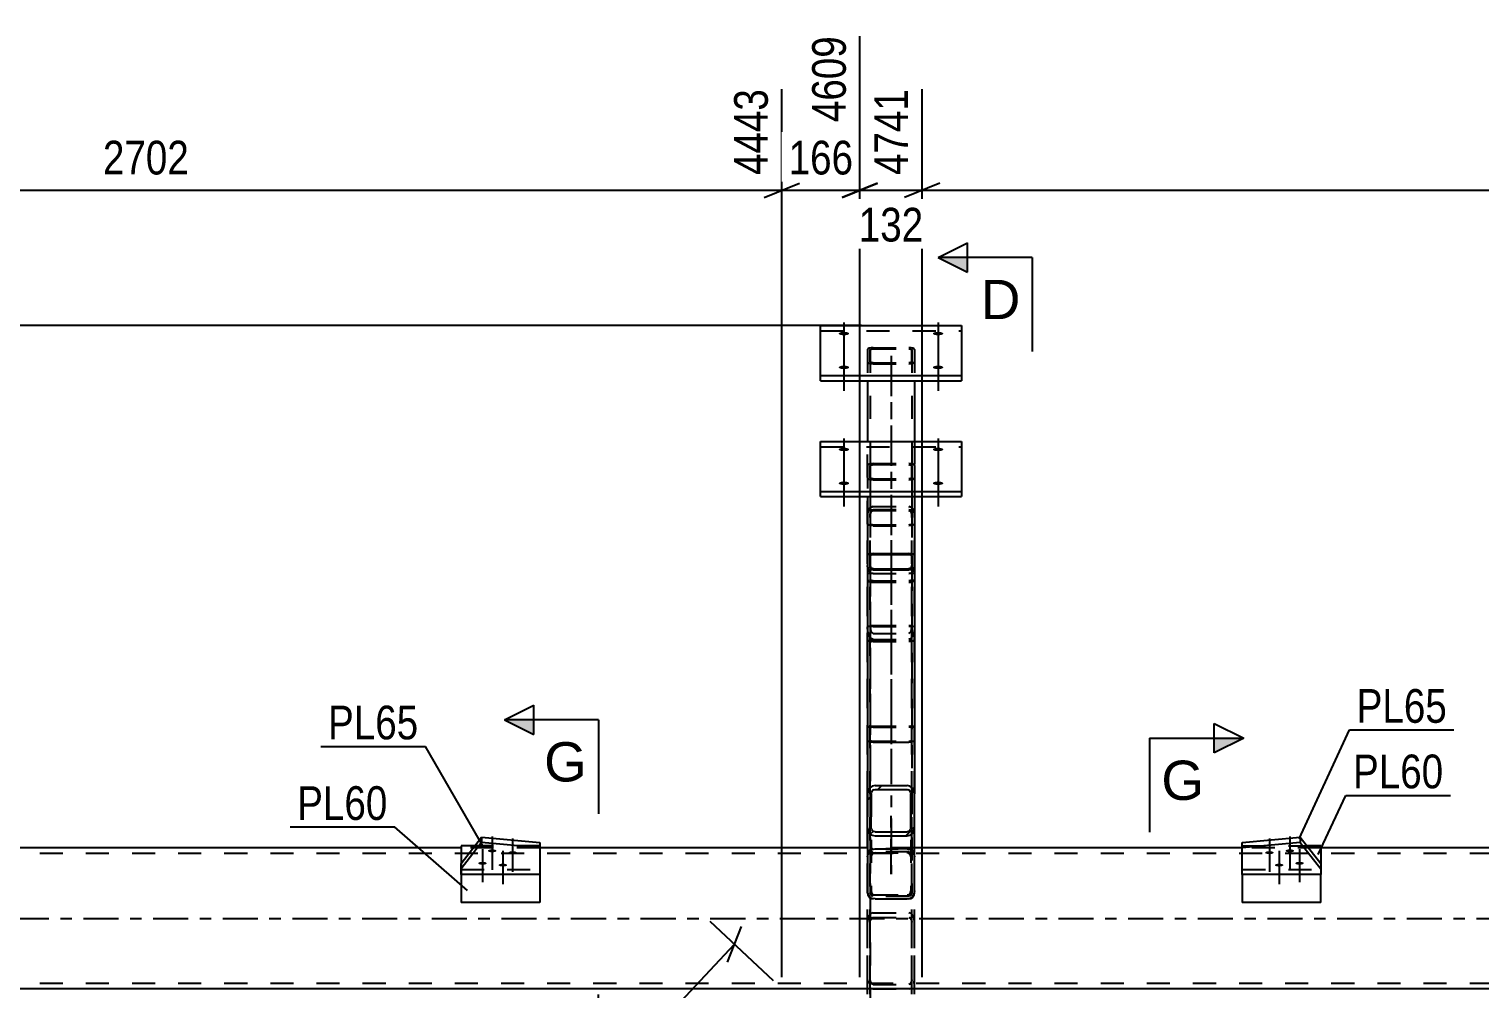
# Model space of a CAD drawing. Header units: millimetres. Extents: x -141 to 1048, y -561 to 280.
# Drawn here: x 113.7 to 237, y -6 to 75.6 of the extents above; entities that cross this region are included whole.
import ezdxf

# ---------------------------------------------------------------- set-up
doc = ezdxf.new("R2010")
doc.units = ezdxf.units.MM
doc.linetypes.add('DXK_LINE_DOT2', pattern=[3.9198, 1.9599, -1.9599])
doc.linetypes.add('DXK_LINE_DOT3', pattern=[5.9187, 2.979, -0.9799, 0.9799, -0.9799])
doc.styles.add('Arial', font='ARIAL.TTF', dxfattribs={"height": 0.2})
doc.styles.add('Arial Narrow', font='ARIALN.TTF', dxfattribs={"height": 0.2})

# ---------------------------------------------------------------- blocks, each defined once
blk = doc.blocks.new('Part-389626618-6468 - 6323')
at = {"color": 7, "linetype": 'DXK_LINE_DOT2'}
for p, q in [((216.85, 3.72), (216.85, 6.16)), ((216.85, 6.16), (222.37, 6.16)), ((223.53, 4.67), (223.53, 3.72))]:
    blk.add_line(p, q, dxfattribs=at)
at = {"color": 2, "linetype": 'Continuous'}
for p, q in [((223.53, 6.16), (222.37, 6.16)), ((223.53, 6.16), (223.53, 4.67)), ((216.85, 3.72), (216.85, 1.36)), ((223.53, 1.36), (223.53, 3.72)), ((223.53, 1.36), (216.85, 1.36))]:
    blk.add_line(p, q, dxfattribs=at)
blk = doc.blocks.new('Part-389626618-6398 - 6323')
at = {"linetype": 'Continuous'}
h = blk.add_hatch(dxfattribs=at)
h.set_pattern_fill('', scale=0.7, style=0, pattern_type=0)
h.set_pattern_definition([(45, (188.9506, 10.8653), (-1.5715, 1.5715), [])])
h.paths.add_polyline_path([(189, 10.6), (188.95, 10.87), (188.81, 11.09), (188.6, 11.23), (188.36, 11.29), (185.64, 11.29), (185.39, 11.23), (185.19, 11.09), (185.05, 10.87), (185, 10.6), (185, 7.71), (185.05, 7.45), (185.19, 7.23), (185.39, 7.08), (185.64, 7.03), (188.36, 7.03), (188.6, 7.08), (188.81, 7.23), (188.95, 7.45), (189, 7.71)])
h.paths.add_polyline_path([(188.65, 7.58), (188.59, 7.47), (188.48, 7.4), (188.36, 7.37), (185.64, 7.37), (185.52, 7.4), (185.41, 7.47), (185.34, 7.58), (185.32, 7.71), (185.32, 10.6), (185.34, 10.74), (185.41, 10.85), (185.52, 10.92), (185.64, 10.95), (188.36, 10.95), (188.48, 10.92), (188.59, 10.85), (188.65, 10.74), (188.68, 10.6), (188.68, 7.71)])
at = {"color": 2, "linetype": 'Continuous'}
for p, q in [((185.64, 11.29), (185.39, 11.23)), ((185.64, 11.29), (188.36, 11.29)), ((188.6, 11.23), (188.36, 11.29)), ((185.05, 10.87), (185, 10.6)), ((185, 7.71), (185, 10.6)), ((185.32, 10.6), (185.34, 10.74)), ((185.32, 7.71), (185.32, 10.6)), ((185.52, 10.92), (185.64, 10.95)), ((185.64, 10.95), (188.36, 10.95)), ((188.36, 10.95), (188.48, 10.92)), ((188.65, 10.74), (188.68, 10.6)), ((188.68, 7.71), (188.68, 10.6)), ((189, 10.6), (188.95, 10.87)), ((189, 7.71), (189, 10.6)), ((185, 7.71), (185, 2.33)), ((185, 7.71), (185.05, 7.45)), ((185.34, 7.58), (185.32, 7.71)), ((188.68, 7.71), (188.65, 7.58)), ((188.95, 7.45), (189, 7.71)), ((189, 2.33), (189, 7.71)), ((185.39, 7.08), (185.64, 7.03)), ((185.64, 7.37), (185.52, 7.4)), ((185.64, 7.37), (188.36, 7.37)), ((185.64, 7.03), (188.36, 7.03)), ((188.48, 7.4), (188.36, 7.37)), ((188.36, 7.03), (188.6, 7.08)), ((185.05, 2.07), (185, 2.33)), ((185.64, 1.65), (185.39, 1.7)), ((185.64, 1.65), (188.36, 1.65)), ((188.6, 1.7), (188.36, 1.65)), ((189, 2.33), (188.95, 2.07))]:
    blk.add_line(p, q, dxfattribs=at)
at = {"color": 7, "linetype": 'DXK_LINE_DOT2'}
for p, q in [((185, 10.6), (185, 7.71)), ((185.32, 10.6), (185.32, 2.33)), ((188.68, 10.6), (188.68, 2.33)), ((189, 7.71), (189, 10.6)), ((185, 5.22), (185.05, 5.48)), ((185.34, 5.35), (185.32, 5.22)), ((185.39, 5.85), (185.64, 5.9)), ((185.64, 5.56), (185.52, 5.54)), ((185.64, 5.9), (188.36, 5.9)), ((185.64, 5.56), (188.36, 5.56)), ((188.36, 5.9), (188.6, 5.85)), ((188.48, 5.54), (188.36, 5.56)), ((188.68, 5.22), (188.65, 5.35)), ((188.95, 5.48), (189, 5.22)), ((185.32, 2.33), (185.34, 2.2)), ((185.52, 2.01), (185.64, 1.99)), ((185.64, 1.99), (188.36, 1.99)), ((188.36, 1.99), (188.48, 2.01)), ((188.65, 2.2), (188.68, 2.33))]:
    blk.add_line(p, q, dxfattribs=at)
at = {"color": 7, "linetype": 'DXK_LINE_DOT3'}
blk.add_line((187, 3.77), (187, 9.16), dxfattribs=at)
at = {"color": 2, "linetype": 'Continuous'}
for centre, radius, start, end in [((185.67, 10.63), 0.662, 114.32, 159.2417), ((188.33, 10.63), 0.662, 20.7583, 65.68), ((185.65, 10.62), 0.331, 114.32, 159.2417), ((188.35, 10.62), 0.331, 20.7583, 65.68), ((185.67, 7.68), 0.662, 200.7583, 245.68), ((185.65, 7.7), 0.331, 200.7583, 245.68), ((188.35, 7.7), 0.331, 294.32, 339.2417), ((188.33, 7.68), 0.662, 294.32, 339.2417), ((185.67, 2.3), 0.662, 200.7583, 245.68), ((188.33, 2.3), 0.662, 294.32, 339.2417)]:
    blk.add_arc(centre, radius, start, end, dxfattribs=at)
at = {"color": 7, "linetype": 'DXK_LINE_DOT2'}
for centre, radius, start, end in [((185.67, 5.25), 0.662, 114.32, 159.2417), ((185.65, 5.23), 0.331, 114.32, 159.2417), ((188.35, 5.23), 0.331, 20.7583, 65.68), ((188.33, 5.25), 0.662, 20.7583, 65.68), ((185.65, 2.31), 0.331, 200.7583, 245.68), ((188.35, 2.31), 0.331, 294.32, 339.2417)]:
    blk.add_arc(centre, radius, start, end, dxfattribs=at)
blk = doc.blocks.new('Bolt-389626618-49753 - 6323')
at = {"linetype": 'Continuous'}
for points in [[(183, 39.71), (182.91, 39.72), (182.82, 39.73), (182.74, 39.74), (182.67, 39.76), (182.62, 39.79), (182.58, 39.82), (182.56, 39.85), (182.56, 39.88), (182.58, 39.91), (182.62, 39.94), (182.67, 39.96), (182.74, 39.98), (182.82, 40), (182.91, 40.01), (183, 40.01), (183.09, 40.01), (183.18, 40), (183.26, 39.98), (183.33, 39.96), (183.38, 39.94), (183.42, 39.91), (183.44, 39.88), (183.44, 39.85), (183.42, 39.82), (183.38, 39.79), (183.33, 39.76), (183.26, 39.74), (183.18, 39.73), (183.09, 39.72)], [(183, 36.84), (182.91, 36.84), (182.82, 36.85), (182.74, 36.87), (182.67, 36.89), (182.62, 36.91), (182.58, 36.94), (182.56, 36.97), (182.56, 37), (182.58, 37.04), (182.62, 37.06), (182.67, 37.09), (182.74, 37.11), (182.82, 37.13), (182.91, 37.14), (183, 37.14), (183.09, 37.14), (183.18, 37.13), (183.26, 37.11), (183.33, 37.09), (183.38, 37.06), (183.42, 37.04), (183.44, 37), (183.44, 36.97), (183.42, 36.94), (183.38, 36.91), (183.33, 36.89), (183.26, 36.87), (183.18, 36.85), (183.09, 36.84)]]:
    blk.add_hatch(color=1, dxfattribs=at).paths.add_polyline_path(points)
at = {"color": 1, "linetype": 'Continuous'}
for p, q in [((183, 40.8), (183, 37.87)), ((183, 37.93), (183, 35))]:
    blk.add_line(p, q, dxfattribs=at)
blk = doc.blocks.new('Part-389626618-6458 - 6323')
at = {"color": 7, "linetype": 'DXK_LINE_DOT2'}
for p, q in [((185, 34.33), (185.04, 34.6)), ((185.04, 34.6), (185.14, 34.82)), ((185.14, 34.82), (185.3, 34.97)), ((185.31, 34.58), (185.26, 34.47)), ((185.3, 34.97), (185.48, 35.02)), ((185.39, 34.65), (185.31, 34.58)), ((185.48, 34.68), (185.39, 34.65)), ((185.48, 35.02), (188.52, 35.02)), ((185.48, 34.68), (188.52, 34.68)), ((188.52, 35.02), (188.7, 34.97)), ((188.61, 34.65), (188.52, 34.68)), ((188.69, 34.58), (188.61, 34.65)), ((188.74, 34.47), (188.69, 34.58)), ((188.7, 34.97), (188.86, 34.82)), ((188.86, 34.82), (188.96, 34.6)), ((188.96, 34.6), (189, 34.33)), ((185, 34.33), (185, 15.15)), ((185.26, 34.47), (185.24, 34.33)), ((185.24, 34.33), (185.24, 2.16)), ((188.76, 34.33), (188.74, 34.47)), ((188.76, 34.33), (188.76, 2.16)), ((189, 34.33), (189, 15.15)), ((185.04, 29.73), (185, 29.99)), ((185.14, 29.51), (185.04, 29.73)), ((185.24, 29.99), (185.26, 29.86)), ((185.26, 29.86), (185.31, 29.75)), ((185.31, 29.75), (185.39, 29.68)), ((185.39, 29.68), (185.48, 29.65)), ((185.48, 29.65), (188.52, 29.65)), ((188.52, 29.65), (188.61, 29.68)), ((188.61, 29.68), (188.69, 29.75)), ((188.69, 29.75), (188.74, 29.86)), ((188.74, 29.86), (188.76, 29.99)), ((188.96, 29.73), (188.86, 29.51)), ((189, 29.99), (188.96, 29.73)), ((185.3, 29.36), (185.14, 29.51)), ((185.48, 29.31), (185.3, 29.36)), ((185.48, 29.31), (188.52, 29.31)), ((188.7, 29.36), (188.52, 29.31)), ((188.86, 29.51), (188.7, 29.36)), ((185, 10.6), (185, 2.16)), ((189, 2.16), (189, 10.6)), ((185.04, 5.59), (185, 5.39)), ((185.24, 5.39), (185.26, 5.49)), ((185.26, 5.49), (185.31, 5.57)), ((185.41, 5.89), (185.3, 5.86)), ((185.31, 5.57), (185.39, 5.63)), ((185.39, 5.63), (185.48, 5.65)), ((185.48, 5.9), (185.41, 5.89)), ((188.52, 5.9), (185.48, 5.9)), ((188.52, 5.65), (185.48, 5.65)), ((188.65, 5.87), (188.52, 5.9)), ((188.52, 5.65), (188.61, 5.63)), ((188.61, 5.63), (188.69, 5.57)), ((188.7, 5.86), (188.65, 5.87)), ((188.69, 5.57), (188.74, 5.49)), ((188.74, 5.49), (188.76, 5.39)), ((189, 5.39), (188.96, 5.59)), ((185, 2.16), (185.04, 1.96)), ((185.26, 2.06), (185.24, 2.16)), ((185.31, 1.98), (185.26, 2.06)), ((185.3, 1.69), (185.48, 1.65)), ((185.39, 1.92), (185.31, 1.98)), ((185.48, 1.9), (185.39, 1.92)), ((188.52, 1.9), (185.48, 1.9)), ((188.52, 1.65), (185.48, 1.65)), ((188.61, 1.92), (188.52, 1.9)), ((188.52, 1.65), (188.7, 1.69)), ((188.69, 1.98), (188.61, 1.92)), ((188.74, 2.06), (188.69, 1.98)), ((188.76, 2.16), (188.74, 2.06)), ((188.96, 1.96), (189, 2.16))]:
    blk.add_line(p, q, dxfattribs=at)
at = {"color": 7, "linetype": 'DXK_LINE_DOT3'}
blk.add_line((187, 32.16), (187, 3.77), dxfattribs=at)
at = {"color": 2, "linetype": 'Continuous'}
for p, q in [((185, 15.15), (185, 10.6)), ((189, 15.15), (189, 10.6))]:
    blk.add_line(p, q, dxfattribs=at)
at = {"color": 7, "linetype": 'DXK_LINE_DOT2'}
for centre, start, end in [((185.5, 5.41), 114.32, 159.2417), ((188.5, 5.41), 20.7583, 65.6801), ((185.5, 2.14), 200.7583, 245.6801), ((188.5, 2.14), 294.32, 339.2417)]:
    blk.add_arc(centre, 0.496, start, end, dxfattribs=at)
blk = doc.blocks.new('Part-389626618-6474 - 6323')
at = {"color": 7, "linetype": 'DXK_LINE_DOT2'}
for p, q in [((185, -127.17), (185, 29.31)), ((185.24, 29.31), (185, 29.31)), ((185, 28.81), (185.04, 28.71)), ((185.04, 28.71), (185.14, 28.64)), ((185.14, 28.64), (185.3, 28.59)), ((185.24, 29.31), (185.24, -127.17)), ((185.26, 28.76), (185.24, 28.81)), ((185.31, 28.72), (185.26, 28.76)), ((185.3, 28.59), (185.48, 28.57)), ((185.39, 28.7), (185.31, 28.72)), ((185.48, 28.69), (185.39, 28.7)), ((185.48, 28.69), (188.52, 28.69)), ((185.48, 28.57), (188.52, 28.57)), ((188.61, 28.7), (188.52, 28.69)), ((188.52, 28.57), (188.7, 28.59)), ((188.69, 28.72), (188.61, 28.7)), ((188.74, 28.76), (188.69, 28.72)), ((188.7, 28.59), (188.86, 28.64)), ((188.76, 28.81), (188.74, 28.76)), ((188.76, -127.17), (188.76, 29.31)), ((189, 29.31), (188.76, 29.31)), ((188.86, 28.64), (188.96, 28.71)), ((188.96, 28.71), (189, 28.81)), ((189, -127.17), (189, 29.31)), ((185.04, 24.36), (185, 24.77)), ((185.24, 24.77), (185.26, 24.56)), ((188.74, 24.56), (188.76, 24.77)), ((189, 24.77), (188.96, 24.36)), ((185.48, 23.7), (185.3, 23.78)), ((185.39, 24.27), (185.48, 24.23)), ((185.48, 24.23), (188.52, 24.23)), ((185.48, 23.7), (188.52, 23.7)), ((188.52, 24.23), (188.61, 24.27)), ((188.7, 23.78), (188.52, 23.7))]:
    blk.add_line(p, q, dxfattribs=at)
for centre, radius, start, end in [((186.11, 24.49), 1.08, 186.941, 221.2628), ((185.79, 24.63), 0.539, 186.941, 221.2628), ((188.21, 24.63), 0.539, 318.7372, 353.0591), ((187.89, 24.49), 1.08, 318.7372, 353.0591)]:
    blk.add_arc(centre, radius, start, end, dxfattribs=at)
blk = doc.blocks.new('Part-389626618-6477 - 6323')
at = {"color": 2, "linetype": 'Continuous'}
for p, q in [((151.62, 6.16), (150.47, 6.16)), ((150.47, 6.16), (150.47, 4.67)), ((150.47, 3.72), (150.47, 1.36)), ((157.15, 3.72), (157.15, 1.36)), ((157.15, 1.36), (150.47, 1.36))]:
    blk.add_line(p, q, dxfattribs=at)
at = {"color": 7, "linetype": 'DXK_LINE_DOT2'}
for p, q in [((157.15, 6.16), (151.62, 6.16)), ((157.15, 6.16), (157.15, 3.72)), ((150.47, 4.67), (150.47, 3.72))]:
    blk.add_line(p, q, dxfattribs=at)
blk = doc.blocks.new('Part-389626618-6505 - 6323')
at = {"color": 2, "linetype": 'Continuous'}
for p, q in [((150.47, 6), (0, 6)), ((185, 6), (157.15, 6)), ((216.85, 6), (189, 6)), ((390.47, 6), (223.53, 6)), ((429.4, -6), (0, -6))]:
    blk.add_line(p, q, dxfattribs=at)
at = {"color": 7, "linetype": 'DXK_LINE_DOT2'}
for p, q in [((555.64, 5.52), (0, 5.52)), ((157.15, 6), (150.47, 6)), ((189, 6), (185, 6)), ((223.53, 6), (216.85, 6)), ((555.64, -5.52), (0, -5.52))]:
    blk.add_line(p, q, dxfattribs=at)
at = {"color": 7, "linetype": 'DXK_LINE_DOT3'}
blk.add_line((0, 0), (555.64, 0), dxfattribs=at)
blk = doc.blocks.new('Part-389626618-6523 - 6323')
at = {"color": 2, "linetype": 'Continuous'}
for p, q in [((150.47, 4.67), (152.21, 6.91)), ((152.21, 6.46), (150.47, 4.21)), ((152.21, 6.91), (157.15, 6.46)), ((152.21, 6.91), (152.21, 6.46)), ((157.15, 6.01), (152.21, 6.46)), ((157.15, 6.46), (157.15, 3.72)), ((150.47, 3.72), (150.47, 4.67)), ((157.15, 3.72), (150.47, 3.72))]:
    blk.add_line(p, q, dxfattribs=at)
at = {"color": 7, "linetype": 'DXK_LINE_DOT2'}
blk.add_line((150.47, 4.17), (157.15, 4.17), dxfattribs=at)
blk = doc.blocks.new('Part-389626618-6530 - 6323')
at = {"color": 2, "linetype": 'Continuous'}
for p, q in [((216.85, 6.46), (221.78, 6.91)), ((216.85, 3.72), (216.85, 6.46)), ((221.78, 6.46), (216.85, 6.01)), ((221.78, 6.91), (223.53, 4.67)), ((221.78, 6.91), (221.78, 6.46)), ((221.78, 6.46), (223.53, 4.21)), ((223.53, 3.72), (216.85, 3.72)), ((223.53, 4.67), (223.53, 3.72))]:
    blk.add_line(p, q, dxfattribs=at)
at = {"color": 7, "linetype": 'DXK_LINE_DOT2'}
blk.add_line((216.85, 4.17), (223.53, 4.17), dxfattribs=at)
blk = doc.blocks.new('Part-389626618-49750 - 6323')
at = {"color": 2, "linetype": 'Continuous'}
for p, q in [((185.04, 30.91), (185, 30.84)), ((185, 30.84), (185, 29.81)), ((185.14, 30.96), (185.04, 30.91)), ((185.3, 31), (185.14, 30.96)), ((185.24, 30.84), (185.26, 30.88)), ((185.24, 29.81), (185.24, 30.84)), ((185.26, 30.88), (185.31, 30.9)), ((185.48, 31.01), (185.3, 31)), ((185.31, 30.9), (185.39, 30.92)), ((185.39, 30.92), (185.48, 30.93)), ((185.48, 31.01), (188.52, 31.01)), ((185.48, 30.93), (188.52, 30.93)), ((188.7, 31), (188.52, 31.01)), ((188.52, 30.93), (188.61, 30.92)), ((188.61, 30.92), (188.69, 30.9)), ((188.69, 30.9), (188.74, 30.88)), ((188.86, 30.96), (188.7, 31)), ((188.74, 30.88), (188.76, 30.84)), ((188.76, 30.84), (188.76, 29.81)), ((188.96, 30.91), (188.86, 30.96)), ((189, 30.84), (188.96, 30.91)), ((189, 29.81), (189, 30.84)), ((185, 29.81), (185, 15.15)), ((185, 29.81), (185.04, 29.74)), ((185.04, 29.74), (185.14, 29.69)), ((185.14, 29.69), (185.3, 29.66)), ((185.26, 29.78), (185.24, 29.81)), ((185.31, 29.75), (185.26, 29.78)), ((185.3, 29.66), (185.48, 29.64)), ((185.39, 29.73), (185.31, 29.75)), ((185.48, 29.72), (185.39, 29.73)), ((185.48, 29.72), (188.52, 29.72)), ((185.48, 29.64), (188.52, 29.64)), ((188.61, 29.73), (188.52, 29.72)), ((188.52, 29.64), (188.7, 29.66)), ((188.69, 29.75), (188.61, 29.73)), ((188.74, 29.78), (188.69, 29.75)), ((188.7, 29.66), (188.86, 29.69)), ((188.76, 29.81), (188.74, 29.78)), ((188.86, 29.69), (188.96, 29.74)), ((188.96, 29.74), (189, 29.81)), ((189, 29.81), (189, 15.15)), ((185.04, 15.08), (185, 15.15)), ((185.14, 15.03), (185.04, 15.08)), ((185.3, 14.99), (185.14, 15.03)), ((185.48, 14.98), (185.3, 14.99)), ((185.48, 14.98), (188.52, 14.98)), ((188.7, 14.99), (188.52, 14.98)), ((188.86, 15.03), (188.7, 14.99)), ((188.96, 15.08), (188.86, 15.03)), ((189, 15.15), (188.96, 15.08))]:
    blk.add_line(p, q, dxfattribs=at)
at = {"color": 7, "linetype": 'DXK_LINE_DOT2'}
for p, q in [((185.24, 30.84), (185.24, 15.15)), ((189, 30.84), (189, 29.81)), ((188.76, 29.81), (188.76, 15.15)), ((185, 16.18), (185.04, 16.25)), ((185.04, 16.25), (185.14, 16.3)), ((185.14, 16.3), (185.3, 16.34)), ((185.26, 16.22), (185.24, 16.18)), ((185.31, 16.24), (185.26, 16.22)), ((185.3, 16.34), (185.48, 16.35)), ((185.39, 16.26), (185.31, 16.24)), ((185.48, 16.27), (185.39, 16.26)), ((185.48, 16.35), (188.52, 16.35)), ((185.48, 16.27), (188.52, 16.27)), ((188.52, 16.35), (188.7, 16.34)), ((188.61, 16.26), (188.52, 16.27)), ((188.69, 16.24), (188.61, 16.26)), ((188.74, 16.22), (188.69, 16.24)), ((188.7, 16.34), (188.86, 16.3)), ((188.76, 16.18), (188.74, 16.22)), ((188.86, 16.3), (188.96, 16.25)), ((188.96, 16.25), (189, 16.18)), ((185.24, 15.15), (185.26, 15.11)), ((185.26, 15.11), (185.31, 15.09)), ((185.31, 15.09), (185.39, 15.07)), ((185.39, 15.07), (185.48, 15.06)), ((185.48, 15.06), (188.52, 15.06)), ((188.52, 15.06), (188.61, 15.07)), ((188.61, 15.07), (188.69, 15.09)), ((188.69, 15.09), (188.74, 15.11)), ((188.74, 15.11), (188.76, 15.15))]:
    blk.add_line(p, q, dxfattribs=at)
blk = doc.blocks.new('Bolt-389626618-49757 - 6323')
at = {"linetype": 'Continuous'}
for points in [[(183, 49.56), (182.91, 49.57), (182.82, 49.58), (182.74, 49.59), (182.67, 49.61), (182.62, 49.64), (182.58, 49.67), (182.56, 49.7), (182.56, 49.73), (182.58, 49.76), (182.62, 49.79), (182.67, 49.81), (182.74, 49.83), (182.82, 49.85), (182.91, 49.86), (183, 49.86), (183.09, 49.86), (183.18, 49.85), (183.26, 49.83), (183.33, 49.81), (183.38, 49.79), (183.42, 49.76), (183.44, 49.73), (183.44, 49.7), (183.42, 49.67), (183.38, 49.64), (183.33, 49.61), (183.26, 49.59), (183.18, 49.58), (183.09, 49.57)], [(183, 46.69), (182.91, 46.69), (182.82, 46.7), (182.74, 46.72), (182.67, 46.74), (182.62, 46.76), (182.58, 46.79), (182.56, 46.82), (182.56, 46.86), (182.58, 46.89), (182.62, 46.91), (182.67, 46.94), (182.74, 46.96), (182.82, 46.98), (182.91, 46.99), (183, 46.99), (183.09, 46.99), (183.18, 46.98), (183.26, 46.96), (183.33, 46.94), (183.38, 46.91), (183.42, 46.89), (183.44, 46.86), (183.44, 46.82), (183.42, 46.79), (183.38, 46.76), (183.33, 46.74), (183.26, 46.72), (183.18, 46.7), (183.09, 46.69)]]:
    blk.add_hatch(color=1, dxfattribs=at).paths.add_polyline_path(points)
at = {"color": 1, "linetype": 'Continuous'}
for p, q in [((183, 50.65), (183, 47.72)), ((183, 47.78), (183, 44.85))]:
    blk.add_line(p, q, dxfattribs=at)
blk = doc.blocks.new('Bolt-389626618-6567 - 6323')
at = {"linetype": 'Continuous'}
for points in [[(219.15, 5.71), (219.23, 5.71), (219.3, 5.7), (219.37, 5.69), (219.42, 5.67), (219.47, 5.65), (219.5, 5.62), (219.51, 5.6), (219.51, 5.57), (219.5, 5.55), (219.47, 5.52), (219.42, 5.5), (219.37, 5.49), (219.3, 5.47), (219.23, 5.47), (219.15, 5.46), (219.08, 5.47), (219.01, 5.47), (218.94, 5.49), (218.89, 5.5), (218.84, 5.52), (218.81, 5.55), (218.8, 5.57), (218.8, 5.6), (218.81, 5.62), (218.84, 5.65), (218.89, 5.67), (218.94, 5.69), (219.01, 5.7), (219.08, 5.71)], [(220.89, 5.87), (220.97, 5.86), (221.04, 5.86), (221.11, 5.84), (221.16, 5.83), (221.21, 5.81), (221.24, 5.78), (221.25, 5.76), (221.25, 5.73), (221.24, 5.71), (221.21, 5.68), (221.16, 5.66), (221.11, 5.64), (221.04, 5.63), (220.97, 5.62), (220.89, 5.62), (220.82, 5.62), (220.75, 5.63), (220.68, 5.64), (220.63, 5.66), (220.58, 5.68), (220.55, 5.71), (220.54, 5.73), (220.54, 5.76), (220.55, 5.78), (220.58, 5.81), (220.63, 5.83), (220.68, 5.84), (220.75, 5.86), (220.82, 5.86)], [(219.98, 4.65), (220.05, 4.65), (220.12, 4.64), (220.19, 4.63), (220.25, 4.61), (220.29, 4.59), (220.32, 4.57), (220.34, 4.54), (220.34, 4.51), (220.32, 4.49), (220.29, 4.47), (220.25, 4.45), (220.19, 4.43), (220.12, 4.42), (220.05, 4.41), (219.98, 4.4), (219.9, 4.41), (219.83, 4.42), (219.77, 4.43), (219.71, 4.45), (219.67, 4.47), (219.64, 4.49), (219.62, 4.51), (219.62, 4.54), (219.64, 4.57), (219.67, 4.59), (219.71, 4.61), (219.77, 4.63), (219.83, 4.64), (219.9, 4.65)], [(221.72, 4.81), (221.79, 4.81), (221.86, 4.8), (221.93, 4.79), (221.98, 4.77), (222.03, 4.75), (222.06, 4.72), (222.08, 4.7), (222.08, 4.67), (222.06, 4.65), (222.03, 4.62), (221.98, 4.6), (221.93, 4.59), (221.86, 4.57), (221.79, 4.57), (221.72, 4.56), (221.64, 4.57), (221.57, 4.57), (221.51, 4.59), (221.45, 4.6), (221.41, 4.62), (221.37, 4.65), (221.36, 4.67), (221.36, 4.7), (221.37, 4.72), (221.41, 4.75), (221.45, 4.77), (221.51, 4.79), (221.57, 4.8), (221.64, 4.81)]]:
    blk.add_hatch(color=1, dxfattribs=at).paths.add_polyline_path(points)
at = {"color": 1, "linetype": 'Continuous'}
for p, q in [((219.15, 6.79), (219.15, 3.97)), ((220.89, 6.95), (220.89, 4.13)), ((219.98, 5.73), (219.98, 2.91)), ((221.72, 5.89), (221.72, 3.07))]:
    blk.add_line(p, q, dxfattribs=at)
blk = doc.blocks.new('Bolt-389626618-6568 - 6323')
at = {"linetype": 'Continuous'}
for points in [[(153.1, 5.87), (153.18, 5.86), (153.25, 5.86), (153.32, 5.84), (153.37, 5.83), (153.42, 5.81), (153.45, 5.78), (153.46, 5.76), (153.46, 5.73), (153.45, 5.71), (153.42, 5.68), (153.37, 5.66), (153.32, 5.64), (153.25, 5.63), (153.18, 5.62), (153.1, 5.62), (153.03, 5.62), (152.96, 5.63), (152.89, 5.64), (152.84, 5.66), (152.79, 5.68), (152.76, 5.71), (152.75, 5.73), (152.75, 5.76), (152.76, 5.78), (152.79, 5.81), (152.84, 5.83), (152.89, 5.84), (152.96, 5.86), (153.03, 5.86)], [(154.84, 5.71), (154.92, 5.71), (154.99, 5.7), (155.06, 5.69), (155.11, 5.67), (155.16, 5.65), (155.19, 5.62), (155.2, 5.6), (155.2, 5.57), (155.19, 5.55), (155.16, 5.52), (155.11, 5.5), (155.06, 5.49), (154.99, 5.47), (154.92, 5.47), (154.84, 5.46), (154.77, 5.47), (154.7, 5.47), (154.63, 5.49), (154.58, 5.5), (154.53, 5.52), (154.5, 5.55), (154.49, 5.57), (154.49, 5.6), (154.5, 5.62), (154.53, 5.65), (154.58, 5.67), (154.63, 5.69), (154.7, 5.7), (154.77, 5.71)], [(152.28, 4.81), (152.36, 4.81), (152.43, 4.8), (152.49, 4.79), (152.55, 4.77), (152.59, 4.75), (152.62, 4.72), (152.64, 4.7), (152.64, 4.67), (152.62, 4.65), (152.59, 4.62), (152.55, 4.6), (152.49, 4.59), (152.43, 4.57), (152.36, 4.57), (152.28, 4.56), (152.21, 4.57), (152.14, 4.57), (152.07, 4.59), (152.01, 4.6), (151.97, 4.62), (151.94, 4.65), (151.92, 4.67), (151.92, 4.7), (151.94, 4.72), (151.97, 4.75), (152.01, 4.77), (152.07, 4.79), (152.14, 4.8), (152.21, 4.81)], [(154.02, 4.65), (154.1, 4.65), (154.17, 4.64), (154.23, 4.63), (154.29, 4.61), (154.33, 4.59), (154.36, 4.57), (154.38, 4.54), (154.38, 4.51), (154.36, 4.49), (154.33, 4.47), (154.29, 4.45), (154.23, 4.43), (154.17, 4.42), (154.1, 4.41), (154.02, 4.4), (153.95, 4.41), (153.87, 4.42), (153.81, 4.43), (153.75, 4.45), (153.71, 4.47), (153.68, 4.49), (153.66, 4.51), (153.66, 4.54), (153.68, 4.57), (153.71, 4.59), (153.75, 4.61), (153.81, 4.63), (153.87, 4.64), (153.95, 4.65)]]:
    blk.add_hatch(color=1, dxfattribs=at).paths.add_polyline_path(points)
at = {"color": 1, "linetype": 'Continuous'}
for p, q in [((153.1, 6.95), (153.1, 4.13)), ((154.84, 6.79), (154.84, 3.97)), ((152.28, 5.89), (152.28, 3.07)), ((154.02, 5.73), (154.02, 2.91))]:
    blk.add_line(p, q, dxfattribs=at)
blk = doc.blocks.new('Part-389626618-49748 - 6323')
at = {"color": 2, "linetype": 'Continuous'}
for p, q in [((181, 45.7), (181, 50.4)), ((181, 50.4), (193, 50.4)), ((193, 50.4), (193, 45.7)), ((181, 46.16), (193, 46.16)), ((181, 45.7), (193, 45.7))]:
    blk.add_line(p, q, dxfattribs=at)
at = {"color": 7, "linetype": 'DXK_LINE_DOT2'}
blk.add_line((181, 49.95), (193, 49.95), dxfattribs=at)
blk = doc.blocks.new('Part-389626618-49744 - 6323')
at = {"color": 2, "linetype": 'Continuous'}
for p, q in [((181, 35.85), (181, 40.55)), ((181, 40.55), (193, 40.55)), ((193, 40.55), (193, 35.85)), ((181, 36.3), (193, 36.3)), ((181, 35.85), (193, 35.85))]:
    blk.add_line(p, q, dxfattribs=at)
at = {"color": 7, "linetype": 'DXK_LINE_DOT2'}
blk.add_line((181, 40.1), (193, 40.1), dxfattribs=at)
blk = doc.blocks.new('Part-389626618-6728 - 6323')
at = {"color": 7, "linetype": 'DXK_LINE_DOT2'}
for p, q in [((185.04, 34.6), (185, 34.33)), ((185.14, 34.82), (185.04, 34.6)), ((185.3, 34.97), (185.14, 34.82)), ((185.26, 34.47), (185.31, 34.58)), ((185.48, 35.02), (185.3, 34.97)), ((185.31, 34.58), (185.39, 34.65)), ((185.39, 34.65), (185.48, 34.68)), ((185.48, 35.02), (188.52, 35.02)), ((185.48, 34.68), (188.52, 34.68)), ((188.7, 34.97), (188.52, 35.02)), ((188.52, 34.68), (188.61, 34.65)), ((188.61, 34.65), (188.69, 34.58)), ((188.69, 34.58), (188.74, 34.47)), ((188.86, 34.82), (188.7, 34.97)), ((188.96, 34.6), (188.86, 34.82)), ((189, 34.33), (188.96, 34.6)), ((185, -103.12), (185, 34.33)), ((185.24, 34.33), (185.26, 34.47)), ((185.24, -103.12), (185.24, 34.33)), ((188.74, 34.47), (188.76, 34.33)), ((188.76, -103.12), (188.76, 34.33)), ((189, -103.12), (189, 34.33)), ((185, 29.99), (185.04, 29.73)), ((185.04, 29.73), (185.14, 29.51)), ((185.26, 29.86), (185.24, 29.99)), ((185.31, 29.75), (185.26, 29.86)), ((185.39, 29.68), (185.31, 29.75)), ((185.48, 29.65), (185.39, 29.68)), ((185.48, 29.65), (188.52, 29.65)), ((188.61, 29.68), (188.52, 29.65)), ((188.69, 29.75), (188.61, 29.68)), ((188.74, 29.86), (188.69, 29.75)), ((188.76, 29.99), (188.74, 29.86)), ((188.86, 29.51), (188.96, 29.73)), ((188.96, 29.73), (189, 29.99)), ((185.14, 29.51), (185.3, 29.36)), ((185.3, 29.36), (185.48, 29.31)), ((185.48, 29.31), (188.52, 29.31)), ((188.52, 29.31), (188.7, 29.36)), ((188.7, 29.36), (188.86, 29.51))]:
    blk.add_line(p, q, dxfattribs=at)
blk = doc.blocks.new('Part-389626618-6754 - 6323')
at = {"color": 7, "linetype": 'DXK_LINE_DOT2'}
for p, q in [((185.48, 0.47), (185.3, 0.41)), ((185.39, 0.05), (185.48, 0.08)), ((185.48, 0.47), (188.52, 0.47)), ((185.48, 0.08), (188.52, 0.08)), ((188.7, 0.41), (188.52, 0.47)), ((188.52, 0.08), (188.61, 0.05)), ((185.04, -0.01), (185, -0.31)), ((185, -49.57), (185, -0.31)), ((185.24, -0.31), (185.26, -0.16)), ((185.24, -49.57), (185.24, -0.31)), ((188.74, -0.16), (188.76, -0.31)), ((188.76, -49.57), (188.76, -0.31)), ((189, -0.31), (188.96, -0.01)), ((189, -49.57), (189, -0.31)), ((185, -5.22), (185.02, -5.41)), ((185.02, -5.41), (185.04, -5.52)), ((185.26, -5.37), (185.24, -5.22)), ((185.3, -5.94), (185.48, -6)), ((185.48, -5.61), (185.39, -5.58)), ((185.48, -5.61), (188.52, -5.61)), ((185.48, -6), (188.52, -6)), ((188.61, -5.58), (188.52, -5.61)), ((188.52, -6), (188.7, -5.94)), ((188.76, -5.22), (188.74, -5.37)), ((188.96, -5.52), (188.98, -5.41)), ((188.98, -5.41), (189, -5.22)), ((185, -46.56), (185.04, -46.38)), ((185.04, -46.38), (185.14, -46.23)), ((185.14, -46.23), (185.3, -46.12)), ((185.26, -46.47), (185.24, -46.56)), ((185.31, -46.39), (185.26, -46.47)), ((185.3, -46.12), (185.48, -46.09)), ((185.39, -46.34), (185.31, -46.39)), ((185.48, -46.32), (185.39, -46.34)), ((185.48, -46.09), (188.52, -46.09)), ((185.48, -46.32), (188.52, -46.32)), ((188.52, -46.09), (188.7, -46.12)), ((188.61, -46.34), (188.52, -46.32)), ((188.69, -46.39), (188.61, -46.34)), ((188.74, -46.47), (188.69, -46.39)), ((188.7, -46.12), (188.86, -46.23)), ((188.76, -46.56), (188.74, -46.47)), ((188.86, -46.23), (188.96, -46.38)), ((188.96, -46.38), (189, -46.56)), ((185.04, -49.75), (185, -49.57)), ((185.14, -49.9), (185.04, -49.75)), ((185.3, -50.01), (185.14, -49.9)), ((185.24, -49.57), (185.26, -49.66)), ((185.26, -49.66), (185.31, -49.73)), ((185.48, -50.04), (185.3, -50.01)), ((185.31, -49.73), (185.39, -49.79)), ((185.39, -49.79), (185.48, -49.8)), ((185.48, -49.8), (188.52, -49.8)), ((185.48, -50.04), (188.52, -50.04)), ((188.52, -49.8), (188.61, -49.79)), ((188.7, -50.01), (188.52, -50.04)), ((188.61, -49.79), (188.69, -49.73)), ((188.69, -49.73), (188.74, -49.66)), ((188.86, -49.9), (188.7, -50.01)), ((188.74, -49.66), (188.76, -49.57)), ((188.96, -49.75), (188.86, -49.9)), ((189, -49.57), (188.96, -49.75))]:
    blk.add_line(p, q, dxfattribs=at)
for centre, radius, start, end in [((185.73, -0.15), 0.711, 127.9408, 168.6048), ((185.61, -0.23), 0.355, 127.9408, 168.6048), ((188.39, -0.23), 0.355, 11.3952, 52.0592), ((188.27, -0.15), 0.711, 11.3952, 52.0592), ((185.61, -5.3), 0.355, 191.3952, 232.0592), ((188.39, -5.3), 0.355, 307.9408, 348.6048)]:
    blk.add_arc(centre, radius, start, end, dxfattribs=at)
blk = doc.blocks.new('Part-389626618-49743 - 6323')
at = {"color": 7, "linetype": 'DXK_LINE_DOT3'}
blk.add_line((187, 47.38), (187, 14.82), dxfattribs=at)
at = {"color": 7, "linetype": 'DXK_LINE_DOT2'}
for p, q in [((185.04, 38.56), (185, 38.5)), ((185, 38.5), (185, 35.85)), ((185, 38.5), (185, 35.85)), ((185.14, 38.61), (185.04, 38.56)), ((185.3, 38.65), (185.14, 38.61)), ((185.24, 38.5), (185.26, 38.53)), ((185.24, 37.46), (185.24, 38.5)), ((185.24, 38.5), (185.24, 23.7)), ((185.26, 38.53), (185.31, 38.55)), ((185.48, 38.66), (185.3, 38.65)), ((185.31, 38.55), (185.39, 38.57)), ((185.39, 38.57), (185.48, 38.58)), ((185.48, 38.66), (188.52, 38.66)), ((185.48, 38.58), (188.52, 38.58)), ((188.7, 38.65), (188.52, 38.66)), ((188.52, 38.58), (188.61, 38.57)), ((188.61, 38.57), (188.69, 38.55)), ((188.69, 38.55), (188.74, 38.53)), ((188.86, 38.61), (188.7, 38.65)), ((188.74, 38.53), (188.76, 38.5)), ((188.76, 37.46), (188.76, 38.5)), ((188.76, 38.5), (188.76, 23.7)), ((188.96, 38.56), (188.86, 38.61)), ((189, 38.5), (188.96, 38.56)), ((189, 38.5), (189, 35.85)), ((189, 38.5), (189, 35.85)), ((185, 37.46), (185.04, 37.4)), ((185.04, 37.4), (185.14, 37.34)), ((185.14, 37.34), (185.3, 37.31)), ((185.26, 37.43), (185.24, 37.46)), ((185.31, 37.4), (185.26, 37.43)), ((185.3, 37.31), (185.48, 37.29)), ((185.39, 37.38), (185.31, 37.4)), ((185.48, 37.38), (185.39, 37.38)), ((185.48, 37.38), (188.52, 37.38)), ((185.48, 37.29), (188.52, 37.29)), ((188.61, 37.38), (188.52, 37.38)), ((188.52, 37.29), (188.7, 37.31)), ((188.69, 37.4), (188.61, 37.38)), ((188.74, 37.43), (188.69, 37.4)), ((188.7, 37.31), (188.86, 37.34)), ((188.76, 37.46), (188.74, 37.43)), ((188.86, 37.34), (188.96, 37.4)), ((188.96, 37.4), (189, 37.46)), ((185, 30.84), (185, 23.7)), ((189, 30.84), (189, 23.7)), ((185, 24.73), (185.04, 24.8)), ((185.04, 24.8), (185.14, 24.85)), ((185.14, 24.85), (185.3, 24.89)), ((185.26, 24.77), (185.24, 24.73)), ((185.31, 24.79), (185.26, 24.77)), ((185.3, 24.89), (185.48, 24.9)), ((185.39, 24.81), (185.31, 24.79)), ((185.48, 24.82), (185.39, 24.81)), ((185.48, 24.9), (188.52, 24.9)), ((185.48, 24.82), (188.52, 24.82)), ((188.52, 24.9), (188.7, 24.89)), ((188.61, 24.81), (188.52, 24.82)), ((188.69, 24.79), (188.61, 24.81)), ((188.74, 24.77), (188.69, 24.79)), ((188.7, 24.89), (188.86, 24.85)), ((188.76, 24.73), (188.74, 24.77)), ((188.86, 24.85), (188.96, 24.8)), ((188.96, 24.8), (189, 24.73)), ((185.04, 23.63), (185, 23.7)), ((185.14, 23.58), (185.04, 23.63)), ((185.3, 23.55), (185.14, 23.58)), ((185.24, 23.7), (185.26, 23.67)), ((185.26, 23.67), (185.31, 23.64)), ((185.48, 23.53), (185.3, 23.55)), ((185.31, 23.64), (185.39, 23.62)), ((185.39, 23.62), (185.48, 23.61)), ((185.48, 23.61), (188.52, 23.61)), ((185.48, 23.53), (188.52, 23.53)), ((188.52, 23.61), (188.61, 23.62)), ((188.7, 23.55), (188.52, 23.53)), ((188.61, 23.62), (188.69, 23.64)), ((188.69, 23.64), (188.74, 23.67)), ((188.86, 23.58), (188.7, 23.55)), ((188.74, 23.67), (188.76, 23.7)), ((188.96, 23.63), (188.86, 23.58)), ((189, 23.7), (188.96, 23.63))]:
    blk.add_line(p, q, dxfattribs=at)
at = {"color": 2, "linetype": 'Continuous'}
for p, q in [((185, 35.85), (185, 30.84)), ((189, 35.85), (189, 30.84))]:
    blk.add_line(p, q, dxfattribs=at)
blk = doc.blocks.new('Part-389626618-49747 - 6323')
at = {"color": 7, "linetype": 'DXK_LINE_DOT2'}
for p, q in [((185.04, 48.41), (185, 48.35)), ((185, 48.35), (185, 45.7)), ((185, 48.33), (185, 45.7)), ((185.14, 48.46), (185.04, 48.41)), ((185.3, 48.5), (185.14, 48.46)), ((185.24, 48.35), (185.26, 48.38)), ((185.24, 47.31), (185.24, 48.35)), ((185.24, 48.35), (185.24, 33.55)), ((185.26, 48.38), (185.31, 48.4)), ((185.48, 48.51), (185.3, 48.5)), ((185.31, 48.4), (185.39, 48.42)), ((185.39, 48.42), (185.48, 48.43)), ((185.48, 48.51), (188.52, 48.51)), ((185.48, 48.43), (188.52, 48.43)), ((188.7, 48.5), (188.52, 48.51)), ((188.52, 48.43), (188.61, 48.42)), ((188.61, 48.42), (188.69, 48.4)), ((188.69, 48.4), (188.74, 48.38)), ((188.86, 48.46), (188.7, 48.5)), ((188.74, 48.38), (188.76, 48.35)), ((188.76, 47.31), (188.76, 48.35)), ((188.76, 48.35), (188.76, 33.55)), ((188.96, 48.41), (188.86, 48.46)), ((189, 48.35), (188.96, 48.41)), ((189, 48.35), (189, 45.7)), ((189, 48.33), (189, 45.7)), ((185, 47.31), (185.04, 47.25)), ((185.04, 47.25), (185.14, 47.19)), ((185.14, 47.19), (185.3, 47.16)), ((185.26, 47.28), (185.24, 47.31)), ((185.31, 47.25), (185.26, 47.28)), ((185.3, 47.16), (185.48, 47.14)), ((185.39, 47.23), (185.31, 47.25)), ((185.48, 47.23), (185.39, 47.23)), ((185.48, 47.23), (188.52, 47.23)), ((185.48, 47.14), (188.52, 47.14)), ((188.61, 47.23), (188.52, 47.23)), ((188.52, 47.14), (188.7, 47.16)), ((188.69, 47.25), (188.61, 47.23)), ((188.74, 47.28), (188.69, 47.25)), ((188.7, 47.16), (188.86, 47.19)), ((188.76, 47.31), (188.74, 47.28)), ((188.86, 47.19), (188.96, 47.25)), ((188.96, 47.25), (189, 47.31)), ((185, 33.55), (185, 40.55)), ((189, 40.55), (189, 33.55)), ((185, 34.58), (185.04, 34.65)), ((185.04, 34.65), (185.14, 34.7)), ((185.14, 34.7), (185.3, 34.74)), ((185.26, 34.62), (185.24, 34.58)), ((185.31, 34.64), (185.26, 34.62)), ((185.3, 34.74), (185.48, 34.75)), ((185.39, 34.66), (185.31, 34.64)), ((185.48, 34.67), (185.39, 34.66)), ((185.48, 34.75), (188.52, 34.75)), ((185.48, 34.67), (188.52, 34.67)), ((188.52, 34.75), (188.7, 34.74)), ((188.61, 34.66), (188.52, 34.67)), ((188.69, 34.64), (188.61, 34.66)), ((188.74, 34.62), (188.69, 34.64)), ((188.7, 34.74), (188.86, 34.7)), ((188.76, 34.58), (188.74, 34.62)), ((188.86, 34.7), (188.96, 34.65)), ((188.96, 34.65), (189, 34.58)), ((185.04, 33.48), (185, 33.55)), ((185.14, 33.43), (185.04, 33.48)), ((185.3, 33.4), (185.14, 33.43)), ((185.24, 33.55), (185.26, 33.52)), ((185.26, 33.52), (185.31, 33.49)), ((185.48, 33.38), (185.3, 33.4)), ((185.31, 33.49), (185.39, 33.47)), ((185.39, 33.47), (185.48, 33.46)), ((185.48, 33.46), (188.52, 33.46)), ((185.48, 33.38), (188.52, 33.38)), ((188.52, 33.46), (188.61, 33.47)), ((188.7, 33.4), (188.52, 33.38)), ((188.61, 33.47), (188.69, 33.49)), ((188.69, 33.49), (188.74, 33.52)), ((188.86, 33.43), (188.7, 33.4)), ((188.74, 33.52), (188.76, 33.55)), ((188.96, 33.48), (188.86, 33.43)), ((189, 33.55), (188.96, 33.48))]:
    blk.add_line(p, q, dxfattribs=at)
at = {"color": 7, "linetype": 'DXK_LINE_DOT3'}
blk.add_line((187, 47.83), (187, 34.07), dxfattribs=at)
at = {"color": 2, "linetype": 'Continuous'}
for p, q in [((185, 45.7), (185, 40.55)), ((189, 45.7), (189, 40.55))]:
    blk.add_line(p, q, dxfattribs=at)
blk = doc.blocks.new('Bolt-389626618-49754 - 6323')
at = {"linetype": 'Continuous'}
for points in [[(191, 39.71), (190.91, 39.72), (190.82, 39.73), (190.74, 39.74), (190.67, 39.76), (190.62, 39.79), (190.58, 39.82), (190.56, 39.85), (190.56, 39.88), (190.58, 39.91), (190.62, 39.94), (190.67, 39.96), (190.74, 39.98), (190.82, 40), (190.91, 40.01), (191, 40.01), (191.09, 40.01), (191.18, 40), (191.26, 39.98), (191.33, 39.96), (191.38, 39.94), (191.42, 39.91), (191.44, 39.88), (191.44, 39.85), (191.42, 39.82), (191.38, 39.79), (191.33, 39.76), (191.26, 39.74), (191.18, 39.73), (191.09, 39.72)], [(191, 36.84), (190.91, 36.84), (190.82, 36.85), (190.74, 36.87), (190.67, 36.89), (190.62, 36.91), (190.58, 36.94), (190.56, 36.97), (190.56, 37), (190.58, 37.04), (190.62, 37.06), (190.67, 37.09), (190.74, 37.11), (190.82, 37.13), (190.91, 37.14), (191, 37.14), (191.09, 37.14), (191.18, 37.13), (191.26, 37.11), (191.33, 37.09), (191.38, 37.06), (191.42, 37.04), (191.44, 37), (191.44, 36.97), (191.42, 36.94), (191.38, 36.91), (191.33, 36.89), (191.26, 36.87), (191.18, 36.85), (191.09, 36.84)]]:
    blk.add_hatch(color=1, dxfattribs=at).paths.add_polyline_path(points)
at = {"color": 1, "linetype": 'Continuous'}
for p, q in [((191, 40.8), (191, 37.87)), ((191, 37.93), (191, 35))]:
    blk.add_line(p, q, dxfattribs=at)
blk = doc.blocks.new('Bolt-389626618-49758 - 6323')
at = {"linetype": 'Continuous'}
for points in [[(191, 49.56), (190.91, 49.57), (190.82, 49.58), (190.74, 49.59), (190.67, 49.61), (190.62, 49.64), (190.58, 49.67), (190.56, 49.7), (190.56, 49.73), (190.58, 49.76), (190.62, 49.79), (190.67, 49.81), (190.74, 49.83), (190.82, 49.85), (190.91, 49.86), (191, 49.86), (191.09, 49.86), (191.18, 49.85), (191.26, 49.83), (191.33, 49.81), (191.38, 49.79), (191.42, 49.76), (191.44, 49.73), (191.44, 49.7), (191.42, 49.67), (191.38, 49.64), (191.33, 49.61), (191.26, 49.59), (191.18, 49.58), (191.09, 49.57)], [(191, 46.69), (190.91, 46.69), (190.82, 46.7), (190.74, 46.72), (190.67, 46.74), (190.62, 46.76), (190.58, 46.79), (190.56, 46.82), (190.56, 46.86), (190.58, 46.89), (190.62, 46.91), (190.67, 46.94), (190.74, 46.96), (190.82, 46.98), (190.91, 46.99), (191, 46.99), (191.09, 46.99), (191.18, 46.98), (191.26, 46.96), (191.33, 46.94), (191.38, 46.91), (191.42, 46.89), (191.44, 46.86), (191.44, 46.82), (191.42, 46.79), (191.38, 46.76), (191.33, 46.74), (191.26, 46.72), (191.18, 46.7), (191.09, 46.69)]]:
    blk.add_hatch(color=1, dxfattribs=at).paths.add_polyline_path(points)
at = {"color": 1, "linetype": 'Continuous'}
for p, q in [((191, 50.65), (191, 47.72)), ((191, 47.78), (191, 44.85))]:
    blk.add_line(p, q, dxfattribs=at)
blk = doc.blocks.new('StraightDimension-389626618-6824 - 6323')
at = {"color": 7, "linetype": 'Continuous'}
for p, q in [((189.64, -5), (189.64, 70.5)), ((297.73, -5), (297.73, 70.5)), ((191.14, 62.49), (188.14, 61.29)), ((189.64, 61.89), (297.73, 61.89)), ((296.23, 61.29), (299.23, 62.49))]:
    blk.add_line(p, q, dxfattribs=at)
at = {"color": 0}
blk.add_wipeout([(247.94, 62.64), (247.94, 66.84), (239.43, 66.84), (239.43, 62.64)], dxfattribs=at)
at = {"color": 3, "style": 'Arial Narrow'}
blk.add_text('2702', height=2.863, dxfattribs=at).set_placement((240.03, 63.24))
at = {"color": 0, "linetype": 'Continuous'}
blk.add_wipeout([(297.13, 71.1), (292.93, 71.1), (292.93, 62.59), (297.13, 62.59)], dxfattribs=at)
at = {"color": 3, "linetype": 'Continuous', "style": 'Arial Narrow'}
blk.add_text('7443', height=2.863, rotation=90.0002, dxfattribs=at).set_placement((296.53, 63.19))
blk = doc.blocks.new('StraightDimension-389626618-7565 - 6323')
at = {"color": 7, "linetype": 'Continuous'}
for p, q in [((177, -5.31), (171.62, -0.25)), ((173.1, -3.71), (174.29, -0.7)), ((122.96, -56.15), (173.7, -2.2)), ((126.27, -59.26), (120.89, -54.2)), ((123.55, -54.65), (122.37, -57.65))]:
    blk.add_line(p, q, dxfattribs=at)
at = {"color": 0}
blk.add_wipeout([(150.7, -25.56), (147.64, -22.68), (141.81, -28.89), (144.87, -31.76)], dxfattribs=at)
at = {"color": 3, "style": 'Arial Narrow'}
blk.add_text('1851', height=2.863, rotation=46.7591, dxfattribs=at).set_placement((144.84, -30.91))
blk = doc.blocks.new('StraightDimension-389626618-24314 - 6323')
at = {"color": 7, "linetype": 'Continuous'}
blk.add_line((184.48, 50.4), (-98.45, 50.4), dxfattribs=at)
blk = doc.blocks.new('StraightDimension-389626618-6794 - 6323')
at = {"color": 7, "linetype": 'Continuous'}
for p, q in [((69.64, -5), (69.64, 70.5)), ((177.73, -5), (177.73, 70.5)), ((71.14, 62.49), (68.14, 61.29)), ((69.64, 61.89), (177.73, 61.89)), ((176.23, 61.29), (179.23, 62.49))]:
    blk.add_line(p, q, dxfattribs=at)
at = {"color": 0}
blk.add_wipeout([(127.94, 62.64), (127.94, 66.84), (119.43, 66.84), (119.43, 62.64)], dxfattribs=at)
at = {"color": 3, "style": 'Arial Narrow'}
blk.add_text('2702', height=2.863, dxfattribs=at).set_placement((120.03, 63.24))
at = {"color": 0, "linetype": 'Continuous'}
blk.add_wipeout([(177.13, 71.1), (172.93, 71.1), (172.93, 62.59), (177.13, 62.59)], dxfattribs=at)
at = {"color": 3, "linetype": 'Continuous', "style": 'Arial Narrow'}
blk.add_text('4443', height=2.863, rotation=90.0002, dxfattribs=at).set_placement((176.53, 63.19))
blk = doc.blocks.new('StraightDimension-389626618-6805 - 6323')
at = {"color": 7, "linetype": 'Continuous'}
for p, q in [((184.36, -5), (184.36, 75)), ((177.73, -5), (177.73, 70.5)), ((176.23, 61.29), (179.23, 62.49)), ((177.73, 61.89), (184.36, 61.89)), ((185.86, 62.49), (182.86, 61.29))]:
    blk.add_line(p, q, dxfattribs=at)
at = {"color": 0}
blk.add_wipeout([(184.39, 62.64), (184.39, 66.84), (177.7, 66.84), (177.7, 62.64)], dxfattribs=at)
at = {"color": 3, "style": 'Arial Narrow'}
blk.add_text('166', height=2.863, dxfattribs=at).set_placement((178.3, 63.24))
at = {"color": 0, "linetype": 'Continuous'}
blk.add_wipeout([(183.76, 75.6), (179.56, 75.6), (179.56, 67.09), (183.76, 67.09)], dxfattribs=at)
at = {"color": 3, "linetype": 'Continuous', "style": 'Arial Narrow'}
blk.add_text('4609', height=2.863, rotation=90.0002, dxfattribs=at).set_placement((183.16, 67.69))
blk = doc.blocks.new('StraightDimension-389626618-6816 - 6323')
at = {"color": 7, "linetype": 'Continuous'}
for p, q in [((184.36, -5), (184.36, 75)), ((189.64, -5), (189.64, 70.5)), ((182.86, 61.29), (185.86, 62.49)), ((184.36, 61.89), (189.64, 61.89)), ((191.14, 62.49), (188.14, 61.29))]:
    blk.add_line(p, q, dxfattribs=at)
at = {"color": 0, "linetype": 'Continuous'}
blk.add_wipeout([(189.04, 71.1), (184.84, 71.1), (184.84, 62.59), (189.04, 62.59)], dxfattribs=at)
at = {"color": 0}
blk.add_wipeout([(190.34, 56.94), (190.34, 61.14), (183.66, 61.14), (183.66, 56.94)], dxfattribs=at)
at = {"color": 3, "linetype": 'Continuous', "style": 'Arial Narrow'}
blk.add_text('4741', height=2.863, rotation=90.0002, dxfattribs=at).set_placement((188.44, 63.19))
at = {"color": 3, "style": 'Arial Narrow'}
blk.add_text('132', height=2.863, dxfattribs=at).set_placement((184.26, 57.54))
blk = doc.blocks.new('Mark-389626618-27128 - 6323')
at = {"color": 0}
blk.add_wipeout([(144.22, 8.37), (144.22, 11.37), (136.54, 11.37), (136.54, 8.37)], dxfattribs=at)
blk.add_wipeout([(144.22, 8.37), (144.22, 11.37), (136.54, 11.37), (136.54, 8.37)], dxfattribs=at)
at = {"color": 30, "linetype": 'Continuous'}
for p in [(135.94, 7.77), (151, 2.37)]:
    blk.add_line(p, (144.82, 7.77), dxfattribs=at)
at = {"color": 3, "style": 'Arial Narrow'}
blk.add_text('PL60', height=2.863, dxfattribs=at).set_placement((136.54, 8.37))
blk = doc.blocks.new('SectionMark-389626618-7761 - 6323')
at = {"linetype": 'Continuous'}
blk.add_hatch(color=6, dxfattribs=at).paths.add_polyline_path([(193.5, 56.19), (193.5, 54.94), (191, 56.19)])
at = {"color": 6, "linetype": 'Continuous'}
for p, q in [((191, 56.19), (193.5, 57.44)), ((193.5, 54.94), (193.5, 57.44)), ((199, 56.19), (191, 56.19)), ((191, 56.19), (193.5, 54.94)), ((199, 56.19), (199, 48.19))]:
    blk.add_line(p, q, dxfattribs=at)
at = {"color": 0, "linetype": 'Continuous'}
blk.add_wipeout([(198, 50.94), (198, 54.44), (194.63, 54.44), (194.63, 50.94)], dxfattribs=at)
at = {"color": 3, "linetype": 'Continuous', "style": 'Arial'}
blk.add_text('D', height=3.34, dxfattribs=at).set_placement((194.63, 50.94))
blk = doc.blocks.new('SectionMark-389626618-26585 - 6323')
at = {"linetype": 'Continuous'}
for points in [[(156.65, 16.89), (156.65, 15.64), (154.15, 16.89)], [(156.65, -13.23), (156.65, -14.48), (154.15, -14.48)]]:
    blk.add_hatch(color=6, dxfattribs=at).paths.add_polyline_path(points)
at = {"color": 6, "linetype": 'Continuous'}
for p, q in [((154.15, 16.89), (156.65, 18.14)), ((156.65, 15.64), (156.65, 18.14)), ((162.15, 16.89), (154.15, 16.89)), ((154.15, 16.89), (156.65, 15.64)), ((162.15, 16.89), (162.15, 8.89)), ((162.15, -14.48), (162.15, -6.48)), ((154.15, -14.48), (156.65, -13.23)), ((156.65, -13.23), (156.65, -15.73)), ((162.15, -14.48), (154.15, -14.48)), ((156.65, -15.73), (154.15, -14.48))]:
    blk.add_line(p, q, dxfattribs=at)
at = {"color": 0, "linetype": 'Continuous'}
for points in [[(161.15, 11.64), (161.15, 15.14), (157.52, 15.14), (157.52, 11.64)], [(161.15, -12.73), (161.15, -9.23), (157.52, -9.23), (157.52, -12.73)]]:
    blk.add_wipeout(points, dxfattribs=at)
at = {"color": 3, "linetype": 'Continuous', "style": 'Arial'}
for p in [(157.52, 11.64), (157.52, -12.73)]:
    blk.add_text('G', height=3.34, dxfattribs=at).set_placement(p)
blk = doc.blocks.new('Mark-389626618-27131 - 6323')
at = {"color": 0}
blk.add_wipeout([(146.84, 15.22), (146.84, 18.22), (139.16, 18.22), (139.16, 15.22)], dxfattribs=at)
blk.add_wipeout([(146.84, 15.22), (146.84, 18.22), (139.16, 18.22), (139.16, 15.22)], dxfattribs=at)
at = {"color": 30, "linetype": 'Continuous'}
for p in [(138.56, 14.62), (152.44, 5.96)]:
    blk.add_line(p, (147.44, 14.62), dxfattribs=at)
at = {"color": 3, "style": 'Arial Narrow'}
blk.add_text('PL65', height=2.863, dxfattribs=at).set_placement((139.16, 15.22))
blk = doc.blocks.new('Mark-389626618-27139 - 6323')
at = {"color": 0}
blk.add_wipeout([(233.94, 11.06), (233.94, 14.06), (226.26, 14.06), (226.26, 11.06)], dxfattribs=at)
blk.add_wipeout([(233.94, 11.06), (233.94, 14.06), (226.26, 14.06), (226.26, 11.06)], dxfattribs=at)
at = {"color": 30, "linetype": 'Continuous'}
for p, q in [((223.31, 5.43), (225.66, 10.46)), ((225.66, 10.46), (234.54, 10.46))]:
    blk.add_line(p, q, dxfattribs=at)
at = {"color": 3, "style": 'Arial Narrow'}
blk.add_text('PL60', height=2.863, dxfattribs=at).set_placement((226.26, 11.06))
blk = doc.blocks.new('Mark-389626618-27142 - 6323')
at = {"color": 0}
blk.add_wipeout([(234.24, 16.63), (234.24, 19.63), (226.57, 19.63), (226.57, 16.63)], dxfattribs=at)
blk.add_wipeout([(234.24, 16.63), (234.24, 19.63), (226.57, 19.63), (226.57, 16.63)], dxfattribs=at)
at = {"color": 30, "linetype": 'Continuous'}
for p, q in [((221.69, 6.77), (225.97, 16.03)), ((225.97, 16.03), (234.84, 16.03))]:
    blk.add_line(p, q, dxfattribs=at)
at = {"color": 3, "style": 'Arial Narrow'}
blk.add_text('PL65', height=2.863, dxfattribs=at).set_placement((226.57, 16.63))
blk = doc.blocks.new('SectionMark-389626618-52816 - 6323')
at = {"linetype": 'Continuous'}
for points in [[(214.47, 14.07), (214.47, 15.32), (216.97, 15.32)], [(214.47, -16.3), (214.47, -15.05), (216.97, -16.3)]]:
    blk.add_hatch(color=6, dxfattribs=at).paths.add_polyline_path(points)
at = {"color": 6, "linetype": 'Continuous'}
for p, q in [((214.47, 14.07), (214.47, 16.57)), ((214.47, 16.57), (216.97, 15.32)), ((208.97, 15.32), (208.97, 7.32)), ((208.97, 15.32), (216.97, 15.32)), ((216.97, 15.32), (214.47, 14.07)), ((208.97, -16.3), (208.97, -8.3)), ((216.97, -16.3), (214.47, -15.05)), ((214.47, -15.05), (214.47, -17.55)), ((208.97, -16.3), (216.97, -16.3)), ((216.97, -16.3), (214.47, -17.55))]:
    blk.add_line(p, q, dxfattribs=at)
at = {"color": 0, "linetype": 'Continuous'}
for points in [[(213.6, 10.07), (213.6, 13.57), (209.97, 13.57), (209.97, 10.07)], [(213.6, -14.55), (213.6, -11.05), (209.97, -11.05), (209.97, -14.55)]]:
    blk.add_wipeout(points, dxfattribs=at)
at = {"color": 3, "linetype": 'Continuous', "style": 'Arial'}
for p in [(209.97, 10.07), (209.97, -14.55)]:
    blk.add_text('G', height=3.34, dxfattribs=at).set_placement(p)

msp = doc.modelspace()

# ---------------------------------------------------------------- block references
for name in ['Bolt-389626618-49757 - 6323', 'Bolt-389626618-49758 - 6323', 'Part-389626618-49748 - 6323', 'Part-389626618-49747 - 6323', 'Part-389626618-49743 - 6323', 'Bolt-389626618-49753 - 6323', 'Bolt-389626618-49754 - 6323', 'Part-389626618-49744 - 6323', 'Part-389626618-6458 - 6323', 'Part-389626618-6728 - 6323', 'Part-389626618-49750 - 6323', 'Part-389626618-6474 - 6323', 'Part-389626618-6398 - 6323', 'Part-389626618-6505 - 6323', 'Part-389626618-6523 - 6323', 'Bolt-389626618-6568 - 6323', 'Part-389626618-6530 - 6323', 'Bolt-389626618-6567 - 6323', 'Part-389626618-6477 - 6323', 'Part-389626618-6468 - 6323', 'Part-389626618-6754 - 6323']:
    msp.add_blockref(name, (0, 0))

# ---------------------------------------------------------------- next in the draw order: block references
for name in ['StraightDimension-389626618-6824 - 6323', 'StraightDimension-389626618-7565 - 6323']:
    msp.add_blockref(name, (0, 0))

# ---------------------------------------------------------------- next in the draw order: block references
for name in ['StraightDimension-389626618-24314 - 6323', 'SectionMark-389626618-52816 - 6323', 'Mark-389626618-27139 - 6323']:
    msp.add_blockref(name, (0, 0))

# ---------------------------------------------------------------- next in the draw order: block references
for name in ['StraightDimension-389626618-6794 - 6323', 'Mark-389626618-27142 - 6323']:
    msp.add_blockref(name, (0, 0))

# ---------------------------------------------------------------- next in the draw order: block references
for name in ['StraightDimension-389626618-6805 - 6323', 'SectionMark-389626618-26585 - 6323', 'Mark-389626618-27128 - 6323']:
    msp.add_blockref(name, (0, 0))

# ---------------------------------------------------------------- next in the draw order: block references
for name in ['StraightDimension-389626618-6816 - 6323', 'Mark-389626618-27131 - 6323']:
    msp.add_blockref(name, (0, 0))

# ---------------------------------------------------------------- next in the draw order: block references
msp.add_blockref('SectionMark-389626618-7761 - 6323', (0, 0))

doc.saveas('drawing.dxf')
